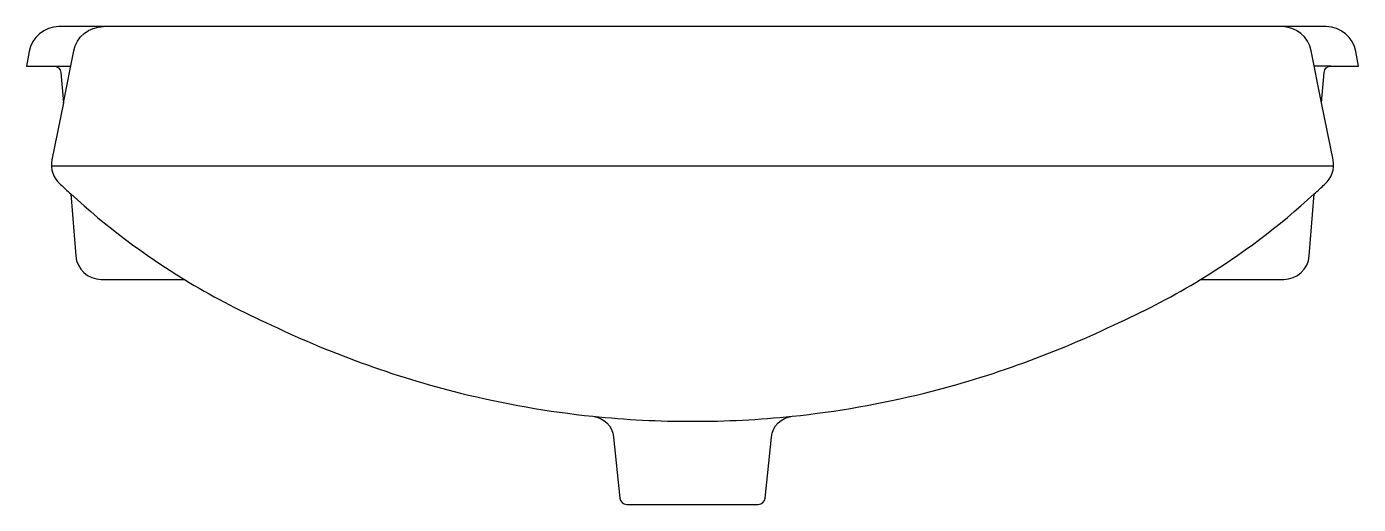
# Model space of a CAD drawing. Header units: millimetres. Extents: x -2913.299 to -2912.725, y 2953.659 to 2953.865.
import ezdxf

# ---------------------------------------------------------------- set-up
doc = ezdxf.new("R2010")
doc.units = ezdxf.units.MM
doc.header["$LTSCALE"] = 10
doc.layers.add('banheiro_louças', color=2, linetype='Continuous')

msp = doc.modelspace()

# ---------------------------------------------------------------- linework, layer by layer
at = {"layer": 'banheiro_louças'}
for p, q in [((-2913.2878, 2953.80463), (-2912.7352, 2953.80463)), ((-2913.0398, 2953.65863), (-2912.98321, 2953.65863))]:
    msp.add_line(p, q, dxfattribs=at)
for points in [[(-2912.98321, 2953.65863, 0.384334), (-2912.98022, 2953.66132), (-2912.9775, 2953.68763, -0.355041), (-2912.9685, 2953.69663, 0.035309), (-2912.9115, 2953.70663, 0.052078), (-2912.82758, 2953.7371, 0.031227), (-2912.7925, 2953.75563), (-2912.75665, 2953.75563, 0.390711), (-2912.74568, 2953.76574), (-2912.74351, 2953.79248, 0.004776), (-2912.73907, 2953.79662, 0.2725), (-2912.73541, 2953.80716), (-2912.74033, 2953.83176), (-2912.73927, 2953.84487, -0.390711), (-2912.73628, 2953.84763), (-2912.7245, 2953.84763), (-2912.72559, 2953.85387, 0.364335), (-2912.7384, 2953.86463), (-2912.7469, 2953.86463), (-2912.75756, 2953.86463), (-2913.0115, 2953.86463), (-2913.26544, 2953.86463), (-2913.2761, 2953.86463), (-2913.2846, 2953.86463, 0.364335), (-2913.29741, 2953.85387), (-2913.2985, 2953.84763), (-2913.28673, 2953.84763, -0.390711), (-2913.28374, 2953.84487), (-2913.28267, 2953.83176), (-2913.28759, 2953.80716, 0.2725), (-2913.28393, 2953.79662, 0.004776), (-2913.27949, 2953.79248), (-2913.27732, 2953.76574, 0.390711), (-2913.26636, 2953.75563), (-2913.2305, 2953.75563, 0.031227), (-2913.19543, 2953.7371, 0.052078), (-2913.1115, 2953.70663, 0.035309), (-2913.0545, 2953.69663, -0.355041), (-2913.0455, 2953.68763), (-2913.04278, 2953.66132, 0.384334), (-2913.0398, 2953.65863)], [(-2913.28267, 2953.83176), (-2913.27819, 2953.85418, -0.357511), (-2913.26544, 2953.86463)], [(-2912.74033, 2953.83176), (-2912.74481, 2953.85418, 0.357511), (-2912.75756, 2953.86463)], [(-2913.0545, 2953.69663, 0.026255), (-2913.0115, 2953.69445, 0.026255), (-2912.9685, 2953.69663, 0.026255)]]:
    msp.add_lwpolyline(points, format="xyb", dxfattribs=at)
for points in [[(-2913.28673, 2953.84763), (-2913.2795, 2953.84763)], [(-2912.73628, 2953.84763), (-2912.7435, 2953.84763)]]:
    msp.add_lwpolyline(points, dxfattribs=at)
for centre, start, end in [((-2913.0648, 2954.02691), 227.5173, 238.58287), ((-2912.95821, 2954.02691), 301.41713, 312.4827)]:
    msp.add_arc(centre, 0.31789, start, end, dxfattribs=at)

doc.saveas('drawing.dxf')
